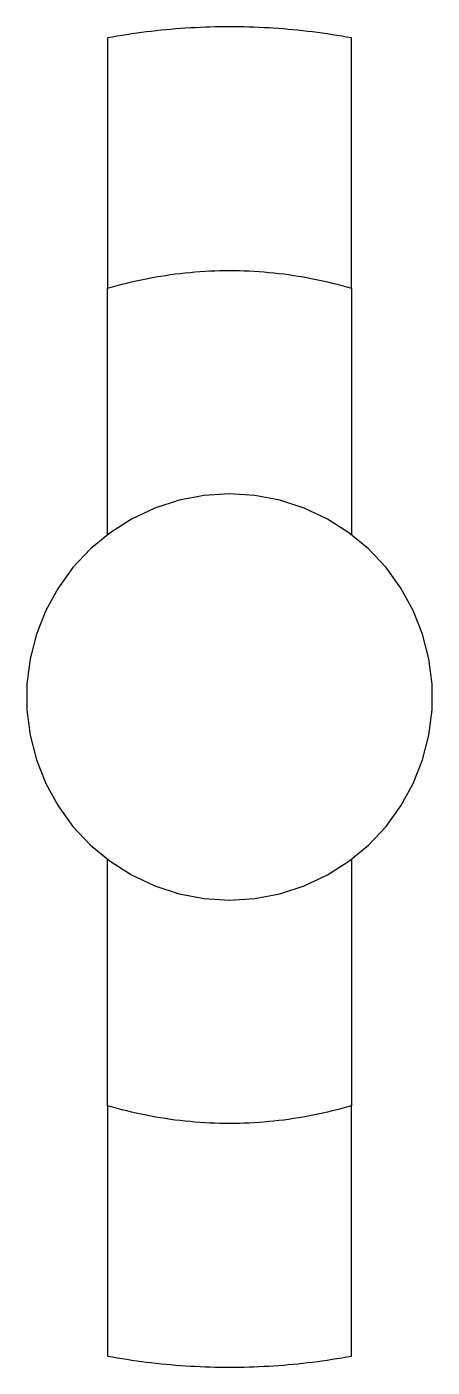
# Model space of a CAD drawing. Header units: metres. Extents: x -5 to 5, y -16.5 to 16.5.
import ezdxf

# ---------------------------------------------------------------- set-up
doc = ezdxf.new("R2010")
doc.units = ezdxf.units.M

msp = doc.modelspace()

# ---------------------------------------------------------------- linework, layer by layer
for points in [[(3, 16.225), (2.881, 16.246), (2.762, 16.267), (2.643, 16.287), (2.524, 16.306), (2.405, 16.324), (2.285, 16.341), (2.166, 16.357), (2.046, 16.373), (1.926, 16.387), (1.806, 16.401), (1.686, 16.414), (1.566, 16.425), (1.446, 16.436), (1.326, 16.447), (1.206, 16.456), (1.085, 16.464), (0.965, 16.472), (0.844, 16.478), (0.724, 16.484), (0.603, 16.489), (0.483, 16.493), (0.362, 16.496), (0.241, 16.498), (0.121, 16.5), (0, 16.5), (-0.121, 16.5), (-0.241, 16.498), (-0.362, 16.496), (-0.483, 16.493), (-0.603, 16.489), (-0.724, 16.484), (-0.844, 16.478), (-0.965, 16.472), (-1.085, 16.464), (-1.206, 16.456), (-1.326, 16.447), (-1.446, 16.436), (-1.566, 16.425), (-1.686, 16.414), (-1.806, 16.401), (-1.926, 16.387), (-2.046, 16.373), (-2.166, 16.357), (-2.285, 16.341), (-2.405, 16.324), (-2.524, 16.306), (-2.643, 16.287), (-2.762, 16.267), (-2.881, 16.246), (-3, 16.225)], [(-3, 16.225), (-3, 16.102), (-3, 15.978), (-3, 15.855), (-3, 15.732), (-3, 15.609), (-3, 15.485), (-3, 15.362), (-3, 15.239), (-3, 15.116), (-3, 14.992), (-3, 14.869), (-3, 14.746), (-3, 14.623), (-3, 14.499), (-3, 14.376), (-3, 14.253), (-3, 14.13), (-3, 14.006), (-3, 13.883), (-3, 13.76), (-3, 13.637), (-3, 13.513), (-3, 13.39), (-3, 13.267), (-3, 13.144), (-3, 13.02), (-3, 12.897), (-3, 12.774), (-3, 12.651), (-3, 12.527), (-3, 12.404), (-3, 12.281), (-3, 12.158), (-3, 12.034), (-3, 11.911), (-3, 11.788), (-3, 11.665), (-3, 11.541), (-3, 11.418), (-3, 11.295), (-3, 11.172), (-3, 11.048), (-3, 10.925), (-3, 10.802), (-3, 10.679), (-3, 10.555), (-3, 10.432), (-3, 10.309), (-3, 10.186), (-3, 10.062)], [(3, 10.062), (3, 10.186), (3, 10.309), (3, 10.432), (3, 10.555), (3, 10.679), (3, 10.802), (3, 10.925), (3, 11.048), (3, 11.172), (3, 11.295), (3, 11.418), (3, 11.541), (3, 11.665), (3, 11.788), (3, 11.911), (3, 12.034), (3, 12.158), (3, 12.281), (3, 12.404), (3, 12.527), (3, 12.651), (3, 12.774), (3, 12.897), (3, 13.02), (3, 13.144), (3, 13.267), (3, 13.39), (3, 13.513), (3, 13.637), (3, 13.76), (3, 13.883), (3, 14.006), (3, 14.13), (3, 14.253), (3, 14.376), (3, 14.499), (3, 14.623), (3, 14.746), (3, 14.869), (3, 14.992), (3, 15.116), (3, 15.239), (3, 15.362), (3, 15.485), (3, 15.609), (3, 15.732), (3, 15.855), (3, 15.978), (3, 16.102), (3, 16.225)], [(-3, 10.062), (-2.883, 10.096), (-2.766, 10.129), (-2.648, 10.161), (-2.53, 10.191), (-2.412, 10.219), (-2.294, 10.246), (-2.175, 10.272), (-2.055, 10.297), (-1.936, 10.32), (-1.816, 10.342), (-1.696, 10.362), (-1.576, 10.381), (-1.456, 10.399), (-1.335, 10.415), (-1.214, 10.43), (-1.093, 10.443), (-0.972, 10.455), (-0.851, 10.465), (-0.73, 10.475), (-0.608, 10.482), (-0.487, 10.489), (-0.365, 10.494), (-0.243, 10.497), (-0.122, 10.499), (0, 10.5), (0.122, 10.499), (0.243, 10.497), (0.365, 10.494), (0.487, 10.489), (0.608, 10.482), (0.73, 10.475), (0.851, 10.465), (0.972, 10.455), (1.093, 10.443), (1.214, 10.43), (1.335, 10.415), (1.456, 10.399), (1.576, 10.381), (1.696, 10.362), (1.816, 10.342), (1.936, 10.32), (2.055, 10.297), (2.175, 10.272), (2.294, 10.246), (2.412, 10.219), (2.53, 10.191), (2.648, 10.161), (2.766, 10.129), (2.883, 10.096), (3, 10.062)], [(-3, 4), (-3, 4.121), (-3, 4.242), (-3, 4.364), (-3, 4.485), (-3, 4.606), (-3, 4.727), (-3, 4.849), (-3, 4.97), (-3, 5.091), (-3, 5.212), (-3, 5.334), (-3, 5.455), (-3, 5.576), (-3, 5.697), (-3, 5.819), (-3, 5.94), (-3, 6.061), (-3, 6.182), (-3, 6.304), (-3, 6.425), (-3, 6.546), (-3, 6.667), (-3, 6.789), (-3, 6.91), (-3, 7.031), (-3, 7.152), (-3, 7.274), (-3, 7.395), (-3, 7.516), (-3, 7.637), (-3, 7.759), (-3, 7.88), (-3, 8.001), (-3, 8.122), (-3, 8.244), (-3, 8.365), (-3, 8.486), (-3, 8.607), (-3, 8.729), (-3, 8.85), (-3, 8.971), (-3, 9.092), (-3, 9.214), (-3, 9.335), (-3, 9.456), (-3, 9.577), (-3, 9.699), (-3, 9.82), (-3, 9.941), (-3, 10.062)], [(3, 10.062), (3, 9.941), (3, 9.82), (3, 9.699), (3, 9.577), (3, 9.456), (3, 9.335), (3, 9.214), (3, 9.092), (3, 8.971), (3, 8.85), (3, 8.729), (3, 8.607), (3, 8.486), (3, 8.365), (3, 8.244), (3, 8.122), (3, 8.001), (3, 7.88), (3, 7.759), (3, 7.637), (3, 7.516), (3, 7.395), (3, 7.274), (3, 7.152), (3, 7.031), (3, 6.91), (3, 6.789), (3, 6.667), (3, 6.546), (3, 6.425), (3, 6.304), (3, 6.182), (3, 6.061), (3, 5.94), (3, 5.819), (3, 5.697), (3, 5.576), (3, 5.455), (3, 5.334), (3, 5.212), (3, 5.091), (3, 4.97), (3, 4.849), (3, 4.727), (3, 4.606), (3, 4.485), (3, 4.364), (3, 4.242), (3, 4.121), (3, 4)], [(0, -5), (0.627, -4.961), (1.243, -4.843), (1.841, -4.649), (2.409, -4.382), (2.939, -4.045), (3.423, -3.645), (3.853, -3.187), (4.222, -2.679), (4.524, -2.129), (4.755, -1.545), (4.911, -0.937), (4.99, -0.314), (4.99, 0.314), (4.911, 0.937), (4.755, 1.545), (4.524, 2.129), (4.222, 2.679), (3.853, 3.187), (3.423, 3.645), (2.939, 4.045), (2.409, 4.382), (1.841, 4.649), (1.243, 4.843), (0.627, 4.961), (0, 5), (-0.627, 4.961), (-1.243, 4.843), (-1.841, 4.649), (-2.409, 4.382), (-2.939, 4.045), (-3.423, 3.645), (-3.853, 3.187), (-4.222, 2.679), (-4.524, 2.129), (-4.755, 1.545), (-4.911, 0.937), (-4.99, 0.314), (-4.99, -0.314), (-4.911, -0.937), (-4.755, -1.545), (-4.524, -2.129), (-4.222, -2.679), (-3.853, -3.187), (-3.423, -3.645), (-2.939, -4.045), (-2.409, -4.382), (-1.841, -4.649), (-1.243, -4.843), (-0.627, -4.961), (0, -5)], [(-3, -10.062), (-3, -9.941), (-3, -9.82), (-3, -9.699), (-3, -9.577), (-3, -9.456), (-3, -9.335), (-3, -9.214), (-3, -9.092), (-3, -8.971), (-3, -8.85), (-3, -8.729), (-3, -8.607), (-3, -8.486), (-3, -8.365), (-3, -8.244), (-3, -8.122), (-3, -8.001), (-3, -7.88), (-3, -7.759), (-3, -7.637), (-3, -7.516), (-3, -7.395), (-3, -7.274), (-3, -7.152), (-3, -7.031), (-3, -6.91), (-3, -6.789), (-3, -6.667), (-3, -6.546), (-3, -6.425), (-3, -6.304), (-3, -6.182), (-3, -6.061), (-3, -5.94), (-3, -5.819), (-3, -5.697), (-3, -5.576), (-3, -5.455), (-3, -5.334), (-3, -5.212), (-3, -5.091), (-3, -4.97), (-3, -4.849), (-3, -4.727), (-3, -4.606), (-3, -4.485), (-3, -4.364), (-3, -4.242), (-3, -4.121), (-3, -4)], [(3, -4), (3, -4.121), (3, -4.242), (3, -4.364), (3, -4.485), (3, -4.606), (3, -4.727), (3, -4.849), (3, -4.97), (3, -5.091), (3, -5.212), (3, -5.334), (3, -5.455), (3, -5.576), (3, -5.697), (3, -5.819), (3, -5.94), (3, -6.061), (3, -6.182), (3, -6.304), (3, -6.425), (3, -6.546), (3, -6.667), (3, -6.789), (3, -6.91), (3, -7.031), (3, -7.152), (3, -7.274), (3, -7.395), (3, -7.516), (3, -7.637), (3, -7.759), (3, -7.88), (3, -8.001), (3, -8.122), (3, -8.244), (3, -8.365), (3, -8.486), (3, -8.607), (3, -8.729), (3, -8.85), (3, -8.971), (3, -9.092), (3, -9.214), (3, -9.335), (3, -9.456), (3, -9.577), (3, -9.699), (3, -9.82), (3, -9.941), (3, -10.062)], [(3, -10.062), (2.883, -10.096), (2.766, -10.129), (2.648, -10.161), (2.53, -10.191), (2.412, -10.219), (2.294, -10.246), (2.175, -10.272), (2.055, -10.297), (1.936, -10.32), (1.816, -10.342), (1.696, -10.362), (1.576, -10.381), (1.456, -10.399), (1.335, -10.415), (1.214, -10.43), (1.093, -10.443), (0.972, -10.455), (0.851, -10.465), (0.73, -10.475), (0.608, -10.482), (0.487, -10.489), (0.365, -10.494), (0.243, -10.497), (0.122, -10.499), (0, -10.5), (-0.122, -10.499), (-0.243, -10.497), (-0.365, -10.494), (-0.487, -10.489), (-0.608, -10.482), (-0.73, -10.475), (-0.851, -10.465), (-0.972, -10.455), (-1.093, -10.443), (-1.214, -10.43), (-1.335, -10.415), (-1.456, -10.399), (-1.576, -10.381), (-1.696, -10.362), (-1.816, -10.342), (-1.936, -10.32), (-2.055, -10.297), (-2.175, -10.272), (-2.294, -10.246), (-2.412, -10.219), (-2.53, -10.191), (-2.648, -10.161), (-2.766, -10.129), (-2.883, -10.096), (-3, -10.062)], [(-3, -10.062), (-3, -10.186), (-3, -10.309), (-3, -10.432), (-3, -10.555), (-3, -10.679), (-3, -10.802), (-3, -10.925), (-3, -11.048), (-3, -11.172), (-3, -11.295), (-3, -11.418), (-3, -11.541), (-3, -11.665), (-3, -11.788), (-3, -11.911), (-3, -12.034), (-3, -12.158), (-3, -12.281), (-3, -12.404), (-3, -12.527), (-3, -12.651), (-3, -12.774), (-3, -12.897), (-3, -13.02), (-3, -13.144), (-3, -13.267), (-3, -13.39), (-3, -13.513), (-3, -13.637), (-3, -13.76), (-3, -13.883), (-3, -14.006), (-3, -14.13), (-3, -14.253), (-3, -14.376), (-3, -14.499), (-3, -14.623), (-3, -14.746), (-3, -14.869), (-3, -14.992), (-3, -15.116), (-3, -15.239), (-3, -15.362), (-3, -15.485), (-3, -15.609), (-3, -15.732), (-3, -15.855), (-3, -15.978), (-3, -16.102), (-3, -16.225)], [(3, -16.225), (3, -16.102), (3, -15.978), (3, -15.855), (3, -15.732), (3, -15.609), (3, -15.485), (3, -15.362), (3, -15.239), (3, -15.116), (3, -14.992), (3, -14.869), (3, -14.746), (3, -14.623), (3, -14.499), (3, -14.376), (3, -14.253), (3, -14.13), (3, -14.006), (3, -13.883), (3, -13.76), (3, -13.637), (3, -13.513), (3, -13.39), (3, -13.267), (3, -13.144), (3, -13.02), (3, -12.897), (3, -12.774), (3, -12.651), (3, -12.527), (3, -12.404), (3, -12.281), (3, -12.158), (3, -12.034), (3, -11.911), (3, -11.788), (3, -11.665), (3, -11.541), (3, -11.418), (3, -11.295), (3, -11.172), (3, -11.048), (3, -10.925), (3, -10.802), (3, -10.679), (3, -10.555), (3, -10.432), (3, -10.309), (3, -10.186), (3, -10.062)], [(-3, -16.225), (-2.881, -16.246), (-2.762, -16.267), (-2.643, -16.287), (-2.524, -16.306), (-2.405, -16.324), (-2.285, -16.341), (-2.166, -16.357), (-2.046, -16.373), (-1.926, -16.387), (-1.806, -16.401), (-1.686, -16.414), (-1.566, -16.425), (-1.446, -16.436), (-1.326, -16.447), (-1.206, -16.456), (-1.085, -16.464), (-0.965, -16.472), (-0.844, -16.478), (-0.724, -16.484), (-0.603, -16.489), (-0.483, -16.493), (-0.362, -16.496), (-0.241, -16.498), (-0.121, -16.5), (0, -16.5), (0.121, -16.5), (0.241, -16.498), (0.362, -16.496), (0.483, -16.493), (0.603, -16.489), (0.724, -16.484), (0.844, -16.478), (0.965, -16.472), (1.085, -16.464), (1.206, -16.456), (1.326, -16.447), (1.446, -16.436), (1.566, -16.425), (1.686, -16.414), (1.806, -16.401), (1.926, -16.387), (2.046, -16.373), (2.166, -16.357), (2.285, -16.341), (2.405, -16.324), (2.524, -16.306), (2.643, -16.287), (2.762, -16.267), (2.881, -16.246), (3, -16.225)]]:
    msp.add_lwpolyline(points)

doc.saveas('drawing.dxf')
